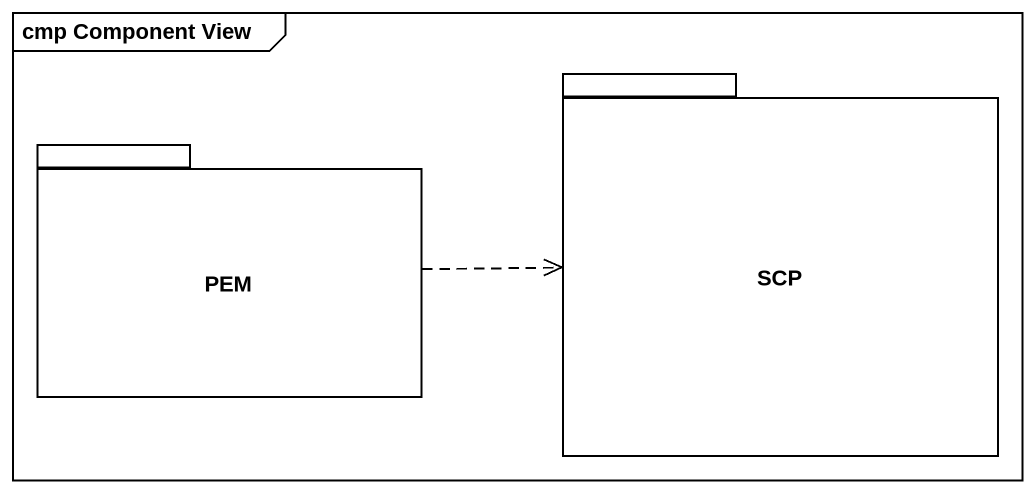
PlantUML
@startuml
mainframe cmp Component View
package SCP {
}
package PEM {
}
PEM .right.> SCP
@enduml
